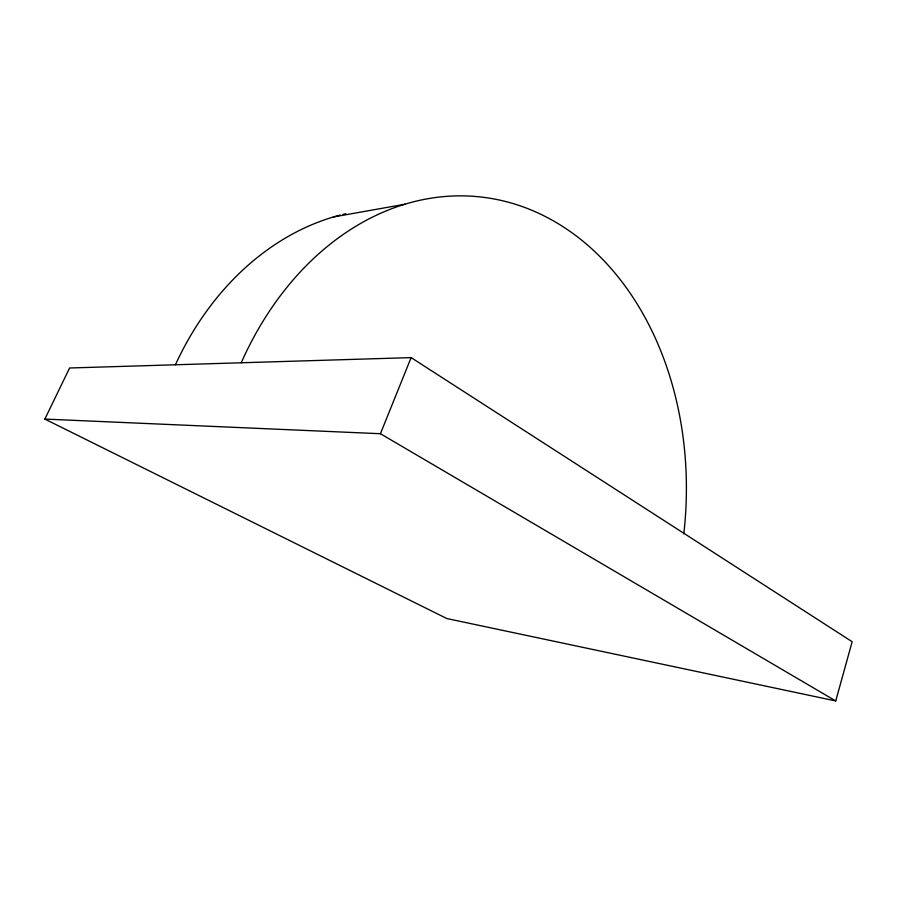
<?xml version="1.0" encoding="UTF-8"?>
<svg xmlns="http://www.w3.org/2000/svg" width="897" height="897" viewBox="0 0 897 897"><rect width="100%" height="100%" fill="white"/><g stroke="black" fill="none" stroke-linecap="round" stroke-linejoin="round"><path stroke-width="1.35" d="M835.735 700.949L852.15 641.714L411.118 357.611L69.607 367.994L44.85 419.078L446.863 618.549L835.735 700.949L380.429 433.722L44.85 419.078M380.429 433.722L411.118 357.611M333.404 216.973L404.973 204.224M175.42 364.776A289.406 232.413 -83.2 0 1 340.266 215.056M343.024 214.361A289.406 232.413 -83.2 0 1 345.793 213.71M241.226 362.769A310.216 238.367 -84 0 1 527.178 208.396A310.216 238.367 -84 0 1 683.806 533.827"/></g></svg>
